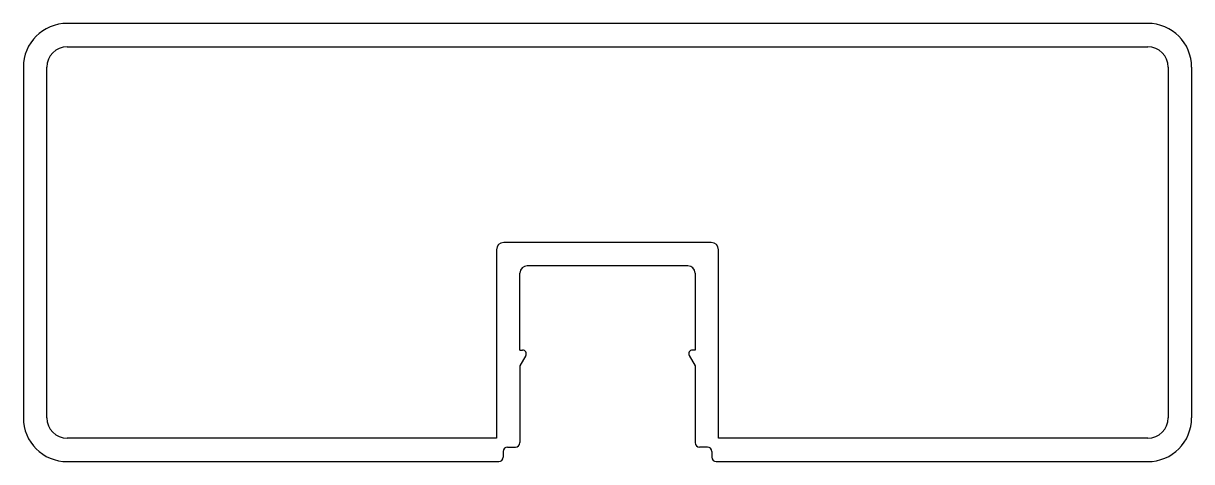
# Model space of a CAD drawing. Extents: x 357.3 to 437.3, y 717.6 to 747.6.
import ezdxf

# ---------------------------------------------------------------- set-up
doc = ezdxf.new("R2010")
doc.units = 0
doc.layers.get('0').update_dxf_attribs({"linetype": 'CONTINUOUS'})

msp = doc.modelspace()

# ---------------------------------------------------------------- linework, layer by layer
for p, q in [((434.266, 747.553), (360.266, 747.553)), ((360.266, 745.953), (434.266, 745.953)), ((357.266, 744.553), (357.266, 720.553)), ((358.866, 720.553), (358.866, 744.553)), ((435.666, 744.553), (435.666, 720.553)), ((437.266, 744.553), (437.266, 720.553)), ((389.666, 732.058), (389.666, 719.153)), ((404.366, 732.558), (390.166, 732.558)), ((404.866, 719.153), (404.866, 732.058)), ((391.267, 725.183), (391.267, 730.458)), ((402.767, 730.958), (391.767, 730.958)), ((403.267, 730.458), (403.267, 725.183)), ((391.669, 724.808), (391.266, 724.11)), ((391.267, 725.183), (391.453, 725.183)), ((402.863, 724.808), (403.266, 724.11)), ((403.267, 725.183), (403.08, 725.183)), ((391.266, 724.11), (391.266, 718.853)), ((403.266, 724.11), (403.266, 718.853)), ((389.666, 719.153), (360.266, 719.153)), ((390.426, 718.553), (390.966, 718.553)), ((404.106, 718.553), (403.566, 718.553)), ((434.266, 719.153), (404.866, 719.153)), ((390.126, 718.253), (390.126, 717.853)), ((404.406, 718.253), (404.406, 717.853)), ((360.266, 717.553), (389.826, 717.553)), ((404.706, 717.553), (434.266, 717.553))]:
    msp.add_line(p, q)
for centre, radius, start, end in [((360.266, 744.553), 3, 90, 180), ((434.266, 744.553), 3, 0, 90), ((360.266, 744.553), 1.4, 90, 180), ((434.266, 744.553), 1.4, 0, 90), ((390.166, 732.058), 0.5, 90, 180), ((404.366, 732.058), 0.5, 0, 90), ((391.767, 730.458), 0.5, 90, 180), ((402.767, 730.458), 0.5, 0, 90), ((391.453, 724.933), 0.25, 330, 90), ((403.08, 724.933), 0.25, 90, 210), ((360.266, 720.553), 3, 180, 270), ((360.266, 720.553), 1.4, 180, 270), ((434.266, 720.553), 3, 270, 0), ((434.266, 720.553), 1.4, 270, 0), ((390.426, 718.253), 0.3, 90, 180), ((390.966, 718.853), 0.3, 270, 0), ((403.566, 718.853), 0.3, 180, 270), ((404.106, 718.253), 0.3, 0, 90), ((389.826, 717.853), 0.3, 270, 0), ((404.706, 717.853), 0.3, 180, 270)]:
    msp.add_arc(centre, radius, start, end)

doc.saveas('drawing.dxf')
